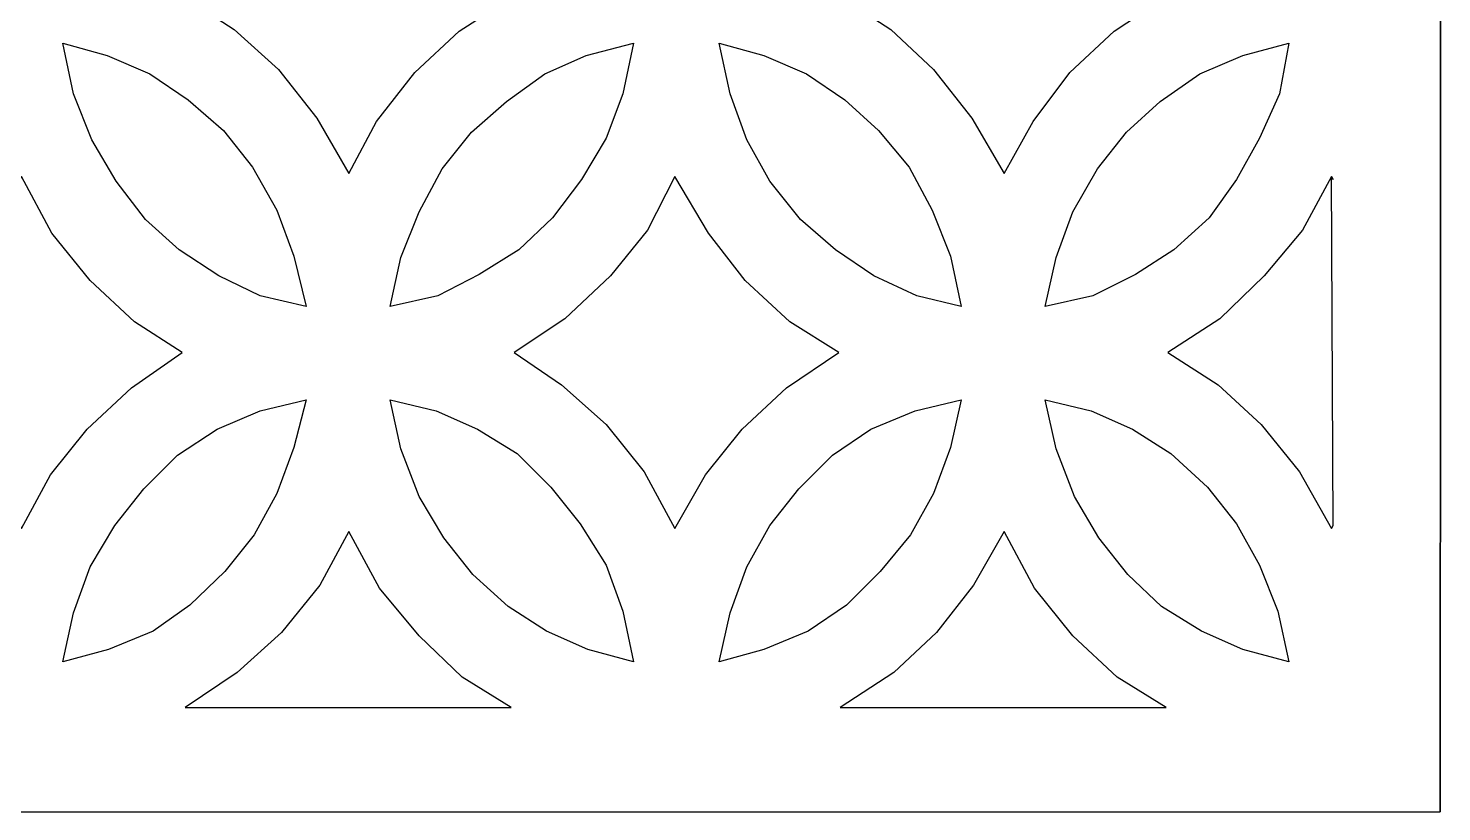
# Model space of a CAD drawing. Header units: centimetres. Extents: x -8.5 to 3.4, y -9.6 to 14.
# Drawn here: x -2.57 to 3.37, y 2.67 to 5.96 of the extents above; entities that cross this region are included whole.
import ezdxf

# ---------------------------------------------------------------- set-up
doc = ezdxf.new("R2010")
doc.units = ezdxf.units.CM
doc.header["$MEASUREMENT"] = 0

msp = doc.modelspace()

# ---------------------------------------------------------------- linework, layer by layer
at = {"color": 177}
for points, knots in [([(3.36269, 2.66854), (3.36269, 2.66854), (-8.50741, 2.66854), (-8.50741, 2.66854), (-8.50741, 2.66854), (-8.50741, 2.66854), (-8.50741, 13.98564), (-8.50741, 13.98564), (-8.50741, 13.98564), (-8.50741, 13.98564), (3.36912, 13.98564), (3.36912, 13.98564), (3.36912, 13.98564), (3.36912, 13.98564), (3.36269, 2.66854), (3.36269, 2.66854)], [0, 0, 0, 0, 0.2, 0.2, 0.2, 0.2, 0.4, 0.4, 0.4, 0.4, 0.6, 0.6, 0.6, 0.6, 1, 1, 1, 1]), ([(3.36912, 13.98564), (3.36912, 13.98564), (3.36269, 2.66854), (3.36269, 2.66854), (3.36269, 2.66854), (3.36269, 2.66854), (3.36912, 13.98564), (3.36912, 13.98564)], [0, 0, 0, 0, 0.3333333, 0.3333333, 0.3333333, 0.3333333, 1, 1, 1, 1]), ([(-0.54042, 6.08939), (-0.54042, 6.08939), (-0.75905, 5.94793), (-0.75905, 5.94793), (-0.75905, 5.94793), (-0.75905, 5.94793), (-0.94552, 5.77431), (-0.94552, 5.77431), (-0.94552, 5.77431), (-0.94552, 5.77431), (-1.10628, 5.56857), (-1.10628, 5.56857), (-1.10628, 5.56857), (-1.10628, 5.56857), (-1.22202, 5.34992), (-1.22202, 5.34992), (-1.22202, 5.34992), (-1.22202, 5.34992), (-1.35706, 5.58143), (-1.35706, 5.58143), (-1.35706, 5.58143), (-1.35706, 5.58143), (-1.51781, 5.78717), (-1.51781, 5.78717), (-1.51781, 5.78717), (-1.51781, 5.78717), (-1.70428, 5.95436), (-1.70428, 5.95436), (-1.70428, 5.95436), (-1.70428, 5.95436), (-1.91005, 6.08939), (-1.91005, 6.08939), (-1.91005, 6.08939), (-1.91005, 6.08939), (-1.69143, 6.23085), (-1.69143, 6.23085), (-1.69143, 6.23085), (-1.69143, 6.23085), (-1.50495, 6.40447), (-1.50495, 6.40447), (-1.50495, 6.40447), (-1.50495, 6.40447), (-1.3442, 6.61024), (-1.3442, 6.61024), (-1.3442, 6.61024), (-1.3442, 6.61024), (-1.22202, 6.82886), (-1.22202, 6.82886), (-1.22202, 6.82886), (-1.22202, 6.82886), (-1.09342, 6.59737), (-1.09342, 6.59737), (-1.09342, 6.59737), (-1.09342, 6.59737), (-0.92623, 6.39161), (-0.92623, 6.39161), (-0.92623, 6.39161), (-0.92623, 6.39161), (-0.74619, 6.22443), (-0.74619, 6.22443), (-0.74619, 6.22443), (-0.74619, 6.22443), (-0.54042, 6.08939), (-0.54042, 6.08939)], [0, 0, 0, 0, 0.0588235, 0.0588235, 0.0588235, 0.0588235, 0.1176471, 0.1176471, 0.1176471, 0.1176471, 0.1764706, 0.1764706, 0.1764706, 0.1764706, 0.2352941, 0.2352941, 0.2352941, 0.2352941, 0.2941176, 0.2941176, 0.2941176, 0.2941176, 0.3529412, 0.3529412, 0.3529412, 0.3529412, 0.4117647, 0.4117647, 0.4117647, 0.4117647, 0.4705882, 0.4705882, 0.4705882, 0.4705882, 0.5294118, 0.5294118, 0.5294118, 0.5294118, 0.5882353, 0.5882353, 0.5882353, 0.5882353, 0.6470588, 0.6470588, 0.6470588, 0.6470588, 0.7058824, 0.7058824, 0.7058824, 0.7058824, 0.7647059, 0.7647059, 0.7647059, 0.7647059, 0.8235294, 0.8235294, 0.8235294, 0.8235294, 0.8823529, 0.8823529, 0.8823529, 0.8823529, 1, 1, 1, 1]), ([(2.20526, 6.08939), (2.20526, 6.08939), (1.99306, 5.94793), (1.99306, 5.94793), (1.99306, 5.94793), (1.99306, 5.94793), (1.80659, 5.77431), (1.80659, 5.77431), (1.80659, 5.77431), (1.80659, 5.77431), (1.65226, 5.56857), (1.65226, 5.56857), (1.65226, 5.56857), (1.65226, 5.56857), (1.53012, 5.34992), (1.53012, 5.34992), (1.53012, 5.34992), (1.53012, 5.34992), (1.39506, 5.58143), (1.39506, 5.58143), (1.39506, 5.58143), (1.39506, 5.58143), (1.2343, 5.78717), (1.2343, 5.78717), (1.2343, 5.78717), (1.2343, 5.78717), (1.05426, 5.95436), (1.05426, 5.95436), (1.05426, 5.95436), (1.05426, 5.95436), (0.84849, 6.08939), (0.84849, 6.08939), (0.84849, 6.08939), (0.84849, 6.08939), (1.06712, 6.23085), (1.06712, 6.23085), (1.06712, 6.23085), (1.06712, 6.23085), (1.24716, 6.40447), (1.24716, 6.40447), (1.24716, 6.40447), (1.24716, 6.40447), (1.40149, 6.61024), (1.40149, 6.61024), (1.40149, 6.61024), (1.40149, 6.61024), (1.53012, 6.82886), (1.53012, 6.82886), (1.53012, 6.82886), (1.53012, 6.82886), (1.6587, 6.59737), (1.6587, 6.59737), (1.6587, 6.59737), (1.6587, 6.59737), (1.81945, 6.39161), (1.81945, 6.39161), (1.81945, 6.39161), (1.81945, 6.39161), (2.00592, 6.22443), (2.00592, 6.22443), (2.00592, 6.22443), (2.00592, 6.22443), (2.20526, 6.08939), (2.20526, 6.08939)], [0, 0, 0, 0, 0.0588235, 0.0588235, 0.0588235, 0.0588235, 0.1176471, 0.1176471, 0.1176471, 0.1176471, 0.1764706, 0.1764706, 0.1764706, 0.1764706, 0.2352941, 0.2352941, 0.2352941, 0.2352941, 0.2941176, 0.2941176, 0.2941176, 0.2941176, 0.3529412, 0.3529412, 0.3529412, 0.3529412, 0.4117647, 0.4117647, 0.4117647, 0.4117647, 0.4705882, 0.4705882, 0.4705882, 0.4705882, 0.5294118, 0.5294118, 0.5294118, 0.5294118, 0.5882353, 0.5882353, 0.5882353, 0.5882353, 0.6470588, 0.6470588, 0.6470588, 0.6470588, 0.7058824, 0.7058824, 0.7058824, 0.7058824, 0.7647059, 0.7647059, 0.7647059, 0.7647059, 0.8235294, 0.8235294, 0.8235294, 0.8235294, 0.8823529, 0.8823529, 0.8823529, 0.8823529, 1, 1, 1, 1]), ([(-2.42446, 5.89648), (-2.42446, 5.89648), (-2.37945, 5.68429), (-2.37945, 5.68429), (-2.37945, 5.68429), (-2.37945, 5.68429), (-2.30229, 5.49138), (-2.30229, 5.49138), (-2.30229, 5.49138), (-2.30229, 5.49138), (-2.19941, 5.31777), (-2.19941, 5.31777), (-2.19941, 5.31777), (-2.19941, 5.31777), (-2.07724, 5.15701), (-2.07724, 5.15701), (-2.07724, 5.15701), (-2.07724, 5.15701), (-1.93577, 5.02841), (-1.93577, 5.02841), (-1.93577, 5.02841), (-1.93577, 5.02841), (-1.76859, 4.9191), (-1.76859, 4.9191), (-1.76859, 4.9191), (-1.76859, 4.9191), (-1.59497, 4.83551), (-1.59497, 4.83551), (-1.59497, 4.83551), (-1.59497, 4.83551), (-1.40207, 4.7905), (-1.40207, 4.7905), (-1.40207, 4.7905), (-1.40207, 4.7905), (-1.45351, 5.00269), (-1.45351, 5.00269), (-1.45351, 5.00269), (-1.45351, 5.00269), (-1.52424, 5.1956), (-1.52424, 5.1956), (-1.52424, 5.1956), (-1.52424, 5.1956), (-1.62713, 5.37564), (-1.62713, 5.37564), (-1.62713, 5.37564), (-1.62713, 5.37564), (-1.7493, 5.52999), (-1.7493, 5.52999), (-1.7493, 5.52999), (-1.7493, 5.52999), (-1.89719, 5.65857), (-1.89719, 5.65857), (-1.89719, 5.65857), (-1.89719, 5.65857), (-2.05795, 5.76788), (-2.05795, 5.76788), (-2.05795, 5.76788), (-2.05795, 5.76788), (-2.23799, 5.84504), (-2.23799, 5.84504), (-2.23799, 5.84504), (-2.23799, 5.84504), (-2.42446, 5.89648), (-2.42446, 5.89648)], [0, 0, 0, 0, 0.0588235, 0.0588235, 0.0588235, 0.0588235, 0.1176471, 0.1176471, 0.1176471, 0.1176471, 0.1764706, 0.1764706, 0.1764706, 0.1764706, 0.2352941, 0.2352941, 0.2352941, 0.2352941, 0.2941176, 0.2941176, 0.2941176, 0.2941176, 0.3529412, 0.3529412, 0.3529412, 0.3529412, 0.4117647, 0.4117647, 0.4117647, 0.4117647, 0.4705882, 0.4705882, 0.4705882, 0.4705882, 0.5294118, 0.5294118, 0.5294118, 0.5294118, 0.5882353, 0.5882353, 0.5882353, 0.5882353, 0.6470588, 0.6470588, 0.6470588, 0.6470588, 0.7058824, 0.7058824, 0.7058824, 0.7058824, 0.7647059, 0.7647059, 0.7647059, 0.7647059, 0.8235294, 0.8235294, 0.8235294, 0.8235294, 0.8823529, 0.8823529, 0.8823529, 0.8823529, 1, 1, 1, 1]), ([(-0.02601, 5.89648), (-0.02601, 5.89648), (-0.22535, 5.84504), (-0.22535, 5.84504), (-0.22535, 5.84504), (-0.22535, 5.84504), (-0.39896, 5.76788), (-0.39896, 5.76788), (-0.39896, 5.76788), (-0.39896, 5.76788), (-0.55971, 5.65214), (-0.55971, 5.65214), (-0.55971, 5.65214), (-0.55971, 5.65214), (-0.70761, 5.52353), (-0.70761, 5.52353), (-0.70761, 5.52353), (-0.70761, 5.52353), (-0.82978, 5.36921), (-0.82978, 5.36921), (-0.82978, 5.36921), (-0.82978, 5.36921), (-0.92623, 5.18917), (-0.92623, 5.18917), (-0.92623, 5.18917), (-0.92623, 5.18917), (-1.0034, 4.99626), (-1.0034, 4.99626), (-1.0034, 4.99626), (-1.0034, 4.99626), (-1.04841, 4.7905), (-1.04841, 4.7905), (-1.04841, 4.7905), (-1.04841, 4.7905), (-0.84907, 4.83551), (-0.84907, 4.83551), (-0.84907, 4.83551), (-0.84907, 4.83551), (-0.67546, 4.92553), (-0.67546, 4.92553), (-0.67546, 4.92553), (-0.67546, 4.92553), (-0.50827, 5.02841), (-0.50827, 5.02841), (-0.50827, 5.02841), (-0.50827, 5.02841), (-0.36681, 5.16345), (-0.36681, 5.16345), (-0.36681, 5.16345), (-0.36681, 5.16345), (-0.24464, 5.3242), (-0.24464, 5.3242), (-0.24464, 5.3242), (-0.24464, 5.3242), (-0.14175, 5.49782), (-0.14175, 5.49782), (-0.14175, 5.49782), (-0.14175, 5.49782), (-0.07102, 5.68429), (-0.07102, 5.68429), (-0.07102, 5.68429), (-0.07102, 5.68429), (-0.02601, 5.89648), (-0.02601, 5.89648)], [0, 0, 0, 0, 0.0588235, 0.0588235, 0.0588235, 0.0588235, 0.1176471, 0.1176471, 0.1176471, 0.1176471, 0.1764706, 0.1764706, 0.1764706, 0.1764706, 0.2352941, 0.2352941, 0.2352941, 0.2352941, 0.2941176, 0.2941176, 0.2941176, 0.2941176, 0.3529412, 0.3529412, 0.3529412, 0.3529412, 0.4117647, 0.4117647, 0.4117647, 0.4117647, 0.4705882, 0.4705882, 0.4705882, 0.4705882, 0.5294118, 0.5294118, 0.5294118, 0.5294118, 0.5882353, 0.5882353, 0.5882353, 0.5882353, 0.6470588, 0.6470588, 0.6470588, 0.6470588, 0.7058824, 0.7058824, 0.7058824, 0.7058824, 0.7647059, 0.7647059, 0.7647059, 0.7647059, 0.8235294, 0.8235294, 0.8235294, 0.8235294, 0.8823529, 0.8823529, 0.8823529, 0.8823529, 1, 1, 1, 1]), ([(0.33408, 5.89648), (0.33408, 5.89648), (0.37909, 5.68429), (0.37909, 5.68429), (0.37909, 5.68429), (0.37909, 5.68429), (0.44982, 5.49138), (0.44982, 5.49138), (0.44982, 5.49138), (0.44982, 5.49138), (0.54628, 5.31777), (0.54628, 5.31777), (0.54628, 5.31777), (0.54628, 5.31777), (0.67488, 5.15701), (0.67488, 5.15701), (0.67488, 5.15701), (0.67488, 5.15701), (0.82277, 5.02841), (0.82277, 5.02841), (0.82277, 5.02841), (0.82277, 5.02841), (0.98353, 4.9191), (0.98353, 4.9191), (0.98353, 4.9191), (0.98353, 4.9191), (1.16357, 4.83551), (1.16357, 4.83551), (1.16357, 4.83551), (1.16357, 4.83551), (1.35005, 4.7905), (1.35005, 4.7905), (1.35005, 4.7905), (1.35005, 4.7905), (1.30504, 5.00269), (1.30504, 5.00269), (1.30504, 5.00269), (1.30504, 5.00269), (1.22787, 5.1956), (1.22787, 5.1956), (1.22787, 5.1956), (1.22787, 5.1956), (1.13142, 5.37564), (1.13142, 5.37564), (1.13142, 5.37564), (1.13142, 5.37564), (1.00282, 5.52999), (1.00282, 5.52999), (1.00282, 5.52999), (1.00282, 5.52999), (0.86135, 5.65857), (0.86135, 5.65857), (0.86135, 5.65857), (0.86135, 5.65857), (0.70063, 5.76788), (0.70063, 5.76788), (0.70063, 5.76788), (0.70063, 5.76788), (0.52055, 5.84504), (0.52055, 5.84504), (0.52055, 5.84504), (0.52055, 5.84504), (0.33408, 5.89648), (0.33408, 5.89648)], [0, 0, 0, 0, 0.0588235, 0.0588235, 0.0588235, 0.0588235, 0.1176471, 0.1176471, 0.1176471, 0.1176471, 0.1764706, 0.1764706, 0.1764706, 0.1764706, 0.2352941, 0.2352941, 0.2352941, 0.2352941, 0.2941176, 0.2941176, 0.2941176, 0.2941176, 0.3529412, 0.3529412, 0.3529412, 0.3529412, 0.4117647, 0.4117647, 0.4117647, 0.4117647, 0.4705882, 0.4705882, 0.4705882, 0.4705882, 0.5294118, 0.5294118, 0.5294118, 0.5294118, 0.5882353, 0.5882353, 0.5882353, 0.5882353, 0.6470588, 0.6470588, 0.6470588, 0.6470588, 0.7058824, 0.7058824, 0.7058824, 0.7058824, 0.7647059, 0.7647059, 0.7647059, 0.7647059, 0.8235294, 0.8235294, 0.8235294, 0.8235294, 0.8823529, 0.8823529, 0.8823529, 0.8823529, 1, 1, 1, 1]), ([(2.7261, 5.89648), (2.7261, 5.89648), (2.5332, 5.84504), (2.5332, 5.84504), (2.5332, 5.84504), (2.5332, 5.84504), (2.35318, 5.76788), (2.35318, 5.76788), (2.35318, 5.76788), (2.35318, 5.76788), (2.18597, 5.65214), (2.18597, 5.65214), (2.18597, 5.65214), (2.18597, 5.65214), (2.04451, 5.52353), (2.04451, 5.52353), (2.04451, 5.52353), (2.04451, 5.52353), (1.92233, 5.36921), (1.92233, 5.36921), (1.92233, 5.36921), (1.92233, 5.36921), (1.81945, 5.18917), (1.81945, 5.18917), (1.81945, 5.18917), (1.81945, 5.18917), (1.74872, 4.99626), (1.74872, 4.99626), (1.74872, 4.99626), (1.74872, 4.99626), (1.70371, 4.7905), (1.70371, 4.7905), (1.70371, 4.7905), (1.70371, 4.7905), (1.90304, 4.83551), (1.90304, 4.83551), (1.90304, 4.83551), (1.90304, 4.83551), (2.08309, 4.92553), (2.08309, 4.92553), (2.08309, 4.92553), (2.08309, 4.92553), (2.24384, 5.02841), (2.24384, 5.02841), (2.24384, 5.02841), (2.24384, 5.02841), (2.39173, 5.16345), (2.39173, 5.16345), (2.39173, 5.16345), (2.39173, 5.16345), (2.50748, 5.3242), (2.50748, 5.3242), (2.50748, 5.3242), (2.50748, 5.3242), (2.60393, 5.49782), (2.60393, 5.49782), (2.60393, 5.49782), (2.60393, 5.49782), (2.68752, 5.68429), (2.68752, 5.68429), (2.68752, 5.68429), (2.68752, 5.68429), (2.7261, 5.89648), (2.7261, 5.89648)], [0, 0, 0, 0, 0.0588235, 0.0588235, 0.0588235, 0.0588235, 0.1176471, 0.1176471, 0.1176471, 0.1176471, 0.1764706, 0.1764706, 0.1764706, 0.1764706, 0.2352941, 0.2352941, 0.2352941, 0.2352941, 0.2941176, 0.2941176, 0.2941176, 0.2941176, 0.3529412, 0.3529412, 0.3529412, 0.3529412, 0.4117647, 0.4117647, 0.4117647, 0.4117647, 0.4705882, 0.4705882, 0.4705882, 0.4705882, 0.5294118, 0.5294118, 0.5294118, 0.5294118, 0.5882353, 0.5882353, 0.5882353, 0.5882353, 0.6470588, 0.6470588, 0.6470588, 0.6470588, 0.7058824, 0.7058824, 0.7058824, 0.7058824, 0.7647059, 0.7647059, 0.7647059, 0.7647059, 0.8235294, 0.8235294, 0.8235294, 0.8235294, 0.8823529, 0.8823529, 0.8823529, 0.8823529, 1, 1, 1, 1]), ([(-2.59808, 5.33706), (-2.59808, 5.33706), (-2.46948, 5.09914), (-2.46948, 5.09914), (-2.46948, 5.09914), (-2.46948, 5.09914), (-2.30872, 4.89981), (-2.30872, 4.89981), (-2.30872, 4.89981), (-2.30872, 4.89981), (-2.12225, 4.72622), (-2.12225, 4.72622), (-2.12225, 4.72622), (-2.12225, 4.72622), (-1.92291, 4.59759), (-1.92291, 4.59759), (-1.92291, 4.59759), (-1.92291, 4.59759), (-2.13511, 4.4497), (-2.13511, 4.4497), (-2.13511, 4.4497), (-2.13511, 4.4497), (-2.32158, 4.27608), (-2.32158, 4.27608), (-2.32158, 4.27608), (-2.32158, 4.27608), (-2.47591, 4.08318), (-2.47591, 4.08318), (-2.47591, 4.08318), (-2.47591, 4.08318), (-2.59808, 3.85812), (-2.59808, 3.85812), (-2.59808, 3.85812), (-2.59808, 3.85812), (-2.73311, 4.09604), (-2.73311, 4.09604), (-2.73311, 4.09604), (-2.73311, 4.09604), (-2.89387, 4.29537), (-2.89387, 4.29537), (-2.89387, 4.29537), (-2.89387, 4.29537), (-3.08034, 4.46256), (-3.08034, 4.46256), (-3.08034, 4.46256), (-3.08034, 4.46256), (-3.27968, 4.59759), (-3.27968, 4.59759), (-3.27968, 4.59759), (-3.27968, 4.59759), (-3.06748, 4.73908), (-3.06748, 4.73908), (-3.06748, 4.73908), (-3.06748, 4.73908), (-2.88101, 4.9191), (-2.88101, 4.9191), (-2.88101, 4.9191), (-2.88101, 4.9191), (-2.72668, 5.11201), (-2.72668, 5.11201), (-2.72668, 5.11201), (-2.72668, 5.11201), (-2.59808, 5.33706), (-2.59808, 5.33706)], [0, 0, 0, 0, 0.0588235, 0.0588235, 0.0588235, 0.0588235, 0.1176471, 0.1176471, 0.1176471, 0.1176471, 0.1764706, 0.1764706, 0.1764706, 0.1764706, 0.2352941, 0.2352941, 0.2352941, 0.2352941, 0.2941176, 0.2941176, 0.2941176, 0.2941176, 0.3529412, 0.3529412, 0.3529412, 0.3529412, 0.4117647, 0.4117647, 0.4117647, 0.4117647, 0.4705882, 0.4705882, 0.4705882, 0.4705882, 0.5294118, 0.5294118, 0.5294118, 0.5294118, 0.5882353, 0.5882353, 0.5882353, 0.5882353, 0.6470588, 0.6470588, 0.6470588, 0.6470588, 0.7058824, 0.7058824, 0.7058824, 0.7058824, 0.7647059, 0.7647059, 0.7647059, 0.7647059, 0.8235294, 0.8235294, 0.8235294, 0.8235294, 0.8823529, 0.8823529, 0.8823529, 0.8823529, 1, 1, 1, 1]), ([(0.1476, 5.33706), (0.1476, 5.33706), (0.28907, 5.09914), (0.28907, 5.09914), (0.28907, 5.09914), (0.28907, 5.09914), (0.44339, 4.89981), (0.44339, 4.89981), (0.44339, 4.89981), (0.44339, 4.89981), (0.62987, 4.72622), (0.62987, 4.72622), (0.62987, 4.72622), (0.62987, 4.72622), (0.83563, 4.59759), (0.83563, 4.59759), (0.83563, 4.59759), (0.83563, 4.59759), (0.61701, 4.4497), (0.61701, 4.4497), (0.61701, 4.4497), (0.61701, 4.4497), (0.43053, 4.27608), (0.43053, 4.27608), (0.43053, 4.27608), (0.43053, 4.27608), (0.27621, 4.08318), (0.27621, 4.08318), (0.27621, 4.08318), (0.27621, 4.08318), (0.1476, 3.85812), (0.1476, 3.85812), (0.1476, 3.85812), (0.1476, 3.85812), (0.019, 4.09604), (0.019, 4.09604), (0.019, 4.09604), (0.019, 4.09604), (-0.14175, 4.29537), (-0.14175, 4.29537), (-0.14175, 4.29537), (-0.14175, 4.29537), (-0.32823, 4.46256), (-0.32823, 4.46256), (-0.32823, 4.46256), (-0.32823, 4.46256), (-0.52756, 4.59759), (-0.52756, 4.59759), (-0.52756, 4.59759), (-0.52756, 4.59759), (-0.31537, 4.73908), (-0.31537, 4.73908), (-0.31537, 4.73908), (-0.31537, 4.73908), (-0.12244, 4.9191), (-0.12244, 4.9191), (-0.12244, 4.9191), (-0.12244, 4.9191), (0.03186, 5.11201), (0.03186, 5.11201), (0.03186, 5.11201), (0.03186, 5.11201), (0.1476, 5.33706), (0.1476, 5.33706)], [0, 0, 0, 0, 0.0588235, 0.0588235, 0.0588235, 0.0588235, 0.1176471, 0.1176471, 0.1176471, 0.1176471, 0.1764706, 0.1764706, 0.1764706, 0.1764706, 0.2352941, 0.2352941, 0.2352941, 0.2352941, 0.2941176, 0.2941176, 0.2941176, 0.2941176, 0.3529412, 0.3529412, 0.3529412, 0.3529412, 0.4117647, 0.4117647, 0.4117647, 0.4117647, 0.4705882, 0.4705882, 0.4705882, 0.4705882, 0.5294118, 0.5294118, 0.5294118, 0.5294118, 0.5882353, 0.5882353, 0.5882353, 0.5882353, 0.6470588, 0.6470588, 0.6470588, 0.6470588, 0.7058824, 0.7058824, 0.7058824, 0.7058824, 0.7647059, 0.7647059, 0.7647059, 0.7647059, 0.8235294, 0.8235294, 0.8235294, 0.8235294, 0.8823529, 0.8823529, 0.8823529, 0.8823529, 1, 1, 1, 1]), ([(2.91258, 5.3242), (2.91258, 5.3242), (2.90615, 5.33706), (2.90615, 5.33706), (2.90615, 5.33706), (2.90615, 5.33706), (2.91258, 3.87098), (2.91258, 3.87098), (2.91258, 3.87098), (2.91258, 3.87098), (2.90615, 3.85812), (2.90615, 3.85812), (2.90615, 3.85812), (2.90615, 3.85812), (2.77111, 4.09604), (2.77111, 4.09604), (2.77111, 4.09604), (2.77111, 4.09604), (2.61036, 4.29537), (2.61036, 4.29537), (2.61036, 4.29537), (2.61036, 4.29537), (2.43032, 4.46256), (2.43032, 4.46256), (2.43032, 4.46256), (2.43032, 4.46256), (2.21812, 4.59759), (2.21812, 4.59759), (2.21812, 4.59759), (2.21812, 4.59759), (2.43674, 4.73908), (2.43674, 4.73908), (2.43674, 4.73908), (2.43674, 4.73908), (2.62322, 4.9191), (2.62322, 4.9191), (2.62322, 4.9191), (2.62322, 4.9191), (2.78398, 5.11201), (2.78398, 5.11201), (2.78398, 5.11201), (2.78398, 5.11201), (2.90615, 5.33706), (2.90615, 5.33706), (2.90615, 5.33706), (2.90615, 5.33706), (2.91258, 5.3242), (2.91258, 5.3242)], [0, 0, 0, 0, 0.0769231, 0.0769231, 0.0769231, 0.0769231, 0.1538462, 0.1538462, 0.1538462, 0.1538462, 0.2307692, 0.2307692, 0.2307692, 0.2307692, 0.3076923, 0.3076923, 0.3076923, 0.3076923, 0.3846154, 0.3846154, 0.3846154, 0.3846154, 0.4615385, 0.4615385, 0.4615385, 0.4615385, 0.5384615, 0.5384615, 0.5384615, 0.5384615, 0.6153846, 0.6153846, 0.6153846, 0.6153846, 0.6923077, 0.6923077, 0.6923077, 0.6923077, 0.7692308, 0.7692308, 0.7692308, 0.7692308, 0.8461538, 0.8461538, 0.8461538, 0.8461538, 1, 1, 1, 1]), ([(-1.40207, 4.39825), (-1.40207, 4.39825), (-1.59497, 4.35324), (-1.59497, 4.35324), (-1.59497, 4.35324), (-1.59497, 4.35324), (-1.77502, 4.27608), (-1.77502, 4.27608), (-1.77502, 4.27608), (-1.77502, 4.27608), (-1.9422, 4.16677), (-1.9422, 4.16677), (-1.9422, 4.16677), (-1.9422, 4.16677), (-2.08367, 4.02531), (-2.08367, 4.02531), (-2.08367, 4.02531), (-2.08367, 4.02531), (-2.20584, 3.87098), (-2.20584, 3.87098), (-2.20584, 3.87098), (-2.20584, 3.87098), (-2.30872, 3.69737), (-2.30872, 3.69737), (-2.30872, 3.69737), (-2.30872, 3.69737), (-2.37945, 3.50449), (-2.37945, 3.50449), (-2.37945, 3.50449), (-2.37945, 3.50449), (-2.42446, 3.2987), (-2.42446, 3.2987), (-2.42446, 3.2987), (-2.42446, 3.2987), (-2.23156, 3.35014), (-2.23156, 3.35014), (-2.23156, 3.35014), (-2.23156, 3.35014), (-2.04509, 3.4273), (-2.04509, 3.4273), (-2.04509, 3.4273), (-2.04509, 3.4273), (-1.89076, 3.53661), (-1.89076, 3.53661), (-1.89076, 3.53661), (-1.89076, 3.53661), (-1.74287, 3.67807), (-1.74287, 3.67807), (-1.74287, 3.67807), (-1.74287, 3.67807), (-1.62069, 3.8324), (-1.62069, 3.8324), (-1.62069, 3.8324), (-1.62069, 3.8324), (-1.52424, 4.00602), (-1.52424, 4.00602), (-1.52424, 4.00602), (-1.52424, 4.00602), (-1.45351, 4.19892), (-1.45351, 4.19892), (-1.45351, 4.19892), (-1.45351, 4.19892), (-1.40207, 4.39825), (-1.40207, 4.39825)], [0, 0, 0, 0, 0.0588235, 0.0588235, 0.0588235, 0.0588235, 0.1176471, 0.1176471, 0.1176471, 0.1176471, 0.1764706, 0.1764706, 0.1764706, 0.1764706, 0.2352941, 0.2352941, 0.2352941, 0.2352941, 0.2941176, 0.2941176, 0.2941176, 0.2941176, 0.3529412, 0.3529412, 0.3529412, 0.3529412, 0.4117647, 0.4117647, 0.4117647, 0.4117647, 0.4705882, 0.4705882, 0.4705882, 0.4705882, 0.5294118, 0.5294118, 0.5294118, 0.5294118, 0.5882353, 0.5882353, 0.5882353, 0.5882353, 0.6470588, 0.6470588, 0.6470588, 0.6470588, 0.7058824, 0.7058824, 0.7058824, 0.7058824, 0.7647059, 0.7647059, 0.7647059, 0.7647059, 0.8235294, 0.8235294, 0.8235294, 0.8235294, 0.8823529, 0.8823529, 0.8823529, 0.8823529, 1, 1, 1, 1]), ([(-1.04841, 4.39825), (-1.04841, 4.39825), (-1.0034, 4.19249), (-1.0034, 4.19249), (-1.0034, 4.19249), (-1.0034, 4.19249), (-0.92623, 3.99315), (-0.92623, 3.99315), (-0.92623, 3.99315), (-0.92623, 3.99315), (-0.82335, 3.81954), (-0.82335, 3.81954), (-0.82335, 3.81954), (-0.82335, 3.81954), (-0.70118, 3.66522), (-0.70118, 3.66522), (-0.70118, 3.66522), (-0.70118, 3.66522), (-0.55329, 3.53021), (-0.55329, 3.53021), (-0.55329, 3.53021), (-0.55329, 3.53021), (-0.39253, 3.4273), (-0.39253, 3.4273), (-0.39253, 3.4273), (-0.39253, 3.4273), (-0.21892, 3.35014), (-0.21892, 3.35014), (-0.21892, 3.35014), (-0.21892, 3.35014), (-0.02601, 3.2987), (-0.02601, 3.2987), (-0.02601, 3.2987), (-0.02601, 3.2987), (-0.07102, 3.51089), (-0.07102, 3.51089), (-0.07102, 3.51089), (-0.07102, 3.51089), (-0.14175, 3.7038), (-0.14175, 3.7038), (-0.14175, 3.7038), (-0.14175, 3.7038), (-0.25107, 3.87741), (-0.25107, 3.87741), (-0.25107, 3.87741), (-0.25107, 3.87741), (-0.37324, 4.03173), (-0.37324, 4.03173), (-0.37324, 4.03173), (-0.37324, 4.03173), (-0.5147, 4.1732), (-0.5147, 4.1732), (-0.5147, 4.1732), (-0.5147, 4.1732), (-0.68189, 4.27608), (-0.68189, 4.27608), (-0.68189, 4.27608), (-0.68189, 4.27608), (-0.8555, 4.35324), (-0.8555, 4.35324), (-0.8555, 4.35324), (-0.8555, 4.35324), (-1.04841, 4.39825), (-1.04841, 4.39825)], [0, 0, 0, 0, 0.0588235, 0.0588235, 0.0588235, 0.0588235, 0.1176471, 0.1176471, 0.1176471, 0.1176471, 0.1764706, 0.1764706, 0.1764706, 0.1764706, 0.2352941, 0.2352941, 0.2352941, 0.2352941, 0.2941176, 0.2941176, 0.2941176, 0.2941176, 0.3529412, 0.3529412, 0.3529412, 0.3529412, 0.4117647, 0.4117647, 0.4117647, 0.4117647, 0.4705882, 0.4705882, 0.4705882, 0.4705882, 0.5294118, 0.5294118, 0.5294118, 0.5294118, 0.5882353, 0.5882353, 0.5882353, 0.5882353, 0.6470588, 0.6470588, 0.6470588, 0.6470588, 0.7058824, 0.7058824, 0.7058824, 0.7058824, 0.7647059, 0.7647059, 0.7647059, 0.7647059, 0.8235294, 0.8235294, 0.8235294, 0.8235294, 0.8823529, 0.8823529, 0.8823529, 0.8823529, 1, 1, 1, 1]), ([(1.35005, 4.39825), (1.35005, 4.39825), (1.15714, 4.35324), (1.15714, 4.35324), (1.15714, 4.35324), (1.15714, 4.35324), (0.97067, 4.27608), (0.97067, 4.27608), (0.97067, 4.27608), (0.97067, 4.27608), (0.80991, 4.16677), (0.80991, 4.16677), (0.80991, 4.16677), (0.80991, 4.16677), (0.66845, 4.02531), (0.66845, 4.02531), (0.66845, 4.02531), (0.66845, 4.02531), (0.54628, 3.87098), (0.54628, 3.87098), (0.54628, 3.87098), (0.54628, 3.87098), (0.44982, 3.69737), (0.44982, 3.69737), (0.44982, 3.69737), (0.44982, 3.69737), (0.37909, 3.50449), (0.37909, 3.50449), (0.37909, 3.50449), (0.37909, 3.50449), (0.33408, 3.2987), (0.33408, 3.2987), (0.33408, 3.2987), (0.33408, 3.2987), (0.52055, 3.35014), (0.52055, 3.35014), (0.52055, 3.35014), (0.52055, 3.35014), (0.70705, 3.4273), (0.70705, 3.4273), (0.70705, 3.4273), (0.70705, 3.4273), (0.86779, 3.53661), (0.86779, 3.53661), (0.86779, 3.53661), (0.86779, 3.53661), (1.00925, 3.67807), (1.00925, 3.67807), (1.00925, 3.67807), (1.00925, 3.67807), (1.13785, 3.8324), (1.13785, 3.8324), (1.13785, 3.8324), (1.13785, 3.8324), (1.2343, 4.00602), (1.2343, 4.00602), (1.2343, 4.00602), (1.2343, 4.00602), (1.30504, 4.19892), (1.30504, 4.19892), (1.30504, 4.19892), (1.30504, 4.19892), (1.35005, 4.39825), (1.35005, 4.39825)], [0, 0, 0, 0, 0.0588235, 0.0588235, 0.0588235, 0.0588235, 0.1176471, 0.1176471, 0.1176471, 0.1176471, 0.1764706, 0.1764706, 0.1764706, 0.1764706, 0.2352941, 0.2352941, 0.2352941, 0.2352941, 0.2941176, 0.2941176, 0.2941176, 0.2941176, 0.3529412, 0.3529412, 0.3529412, 0.3529412, 0.4117647, 0.4117647, 0.4117647, 0.4117647, 0.4705882, 0.4705882, 0.4705882, 0.4705882, 0.5294118, 0.5294118, 0.5294118, 0.5294118, 0.5882353, 0.5882353, 0.5882353, 0.5882353, 0.6470588, 0.6470588, 0.6470588, 0.6470588, 0.7058824, 0.7058824, 0.7058824, 0.7058824, 0.7647059, 0.7647059, 0.7647059, 0.7647059, 0.8235294, 0.8235294, 0.8235294, 0.8235294, 0.8823529, 0.8823529, 0.8823529, 0.8823529, 1, 1, 1, 1]), ([(1.70371, 4.39825), (1.70371, 4.39825), (1.74872, 4.19249), (1.74872, 4.19249), (1.74872, 4.19249), (1.74872, 4.19249), (1.82588, 3.99315), (1.82588, 3.99315), (1.82588, 3.99315), (1.82588, 3.99315), (1.92876, 3.81954), (1.92876, 3.81954), (1.92876, 3.81954), (1.92876, 3.81954), (2.05093, 3.66522), (2.05093, 3.66522), (2.05093, 3.66522), (2.05093, 3.66522), (2.1924, 3.53021), (2.1924, 3.53021), (2.1924, 3.53021), (2.1924, 3.53021), (2.35961, 3.4273), (2.35961, 3.4273), (2.35961, 3.4273), (2.35961, 3.4273), (2.5332, 3.35014), (2.5332, 3.35014), (2.5332, 3.35014), (2.5332, 3.35014), (2.7261, 3.2987), (2.7261, 3.2987), (2.7261, 3.2987), (2.7261, 3.2987), (2.68109, 3.51089), (2.68109, 3.51089), (2.68109, 3.51089), (2.68109, 3.51089), (2.60393, 3.7038), (2.60393, 3.7038), (2.60393, 3.7038), (2.60393, 3.7038), (2.50748, 3.87741), (2.50748, 3.87741), (2.50748, 3.87741), (2.50748, 3.87741), (2.3853, 4.03173), (2.3853, 4.03173), (2.3853, 4.03173), (2.3853, 4.03173), (2.23098, 4.1732), (2.23098, 4.1732), (2.23098, 4.1732), (2.23098, 4.1732), (2.07022, 4.27608), (2.07022, 4.27608), (2.07022, 4.27608), (2.07022, 4.27608), (1.89661, 4.35324), (1.89661, 4.35324), (1.89661, 4.35324), (1.89661, 4.35324), (1.70371, 4.39825), (1.70371, 4.39825)], [0, 0, 0, 0, 0.0588235, 0.0588235, 0.0588235, 0.0588235, 0.1176471, 0.1176471, 0.1176471, 0.1176471, 0.1764706, 0.1764706, 0.1764706, 0.1764706, 0.2352941, 0.2352941, 0.2352941, 0.2352941, 0.2941176, 0.2941176, 0.2941176, 0.2941176, 0.3529412, 0.3529412, 0.3529412, 0.3529412, 0.4117647, 0.4117647, 0.4117647, 0.4117647, 0.4705882, 0.4705882, 0.4705882, 0.4705882, 0.5294118, 0.5294118, 0.5294118, 0.5294118, 0.5882353, 0.5882353, 0.5882353, 0.5882353, 0.6470588, 0.6470588, 0.6470588, 0.6470588, 0.7058824, 0.7058824, 0.7058824, 0.7058824, 0.7647059, 0.7647059, 0.7647059, 0.7647059, 0.8235294, 0.8235294, 0.8235294, 0.8235294, 0.8823529, 0.8823529, 0.8823529, 0.8823529, 1, 1, 1, 1]), ([(-1.91005, 3.10579), (-1.91005, 3.10579), (-1.69143, 3.25368), (-1.69143, 3.25368), (-1.69143, 3.25368), (-1.69143, 3.25368), (-1.50495, 3.42087), (-1.50495, 3.42087), (-1.50495, 3.42087), (-1.50495, 3.42087), (-1.3442, 3.6202), (-1.3442, 3.6202), (-1.3442, 3.6202), (-1.3442, 3.6202), (-1.22202, 3.84526), (-1.22202, 3.84526), (-1.22202, 3.84526), (-1.22202, 3.84526), (-1.09342, 3.60734), (-1.09342, 3.60734), (-1.09342, 3.60734), (-1.09342, 3.60734), (-0.92623, 3.40801), (-0.92623, 3.40801), (-0.92623, 3.40801), (-0.92623, 3.40801), (-0.74619, 3.23439), (-0.74619, 3.23439), (-0.74619, 3.23439), (-0.74619, 3.23439), (-0.54042, 3.10579), (-0.54042, 3.10579), (-0.54042, 3.10579), (-0.54042, 3.10579), (-1.91005, 3.10579), (-1.91005, 3.10579)], [0, 0, 0, 0, 0.1, 0.1, 0.1, 0.1, 0.2, 0.2, 0.2, 0.2, 0.3, 0.3, 0.3, 0.3, 0.4, 0.4, 0.4, 0.4, 0.5, 0.5, 0.5, 0.5, 0.6, 0.6, 0.6, 0.6, 0.7, 0.7, 0.7, 0.7, 0.8, 0.8, 0.8, 0.8, 1, 1, 1, 1]), ([(0.84206, 3.10579), (0.84206, 3.10579), (1.06712, 3.25368), (1.06712, 3.25368), (1.06712, 3.25368), (1.06712, 3.25368), (1.24716, 3.42087), (1.24716, 3.42087), (1.24716, 3.42087), (1.24716, 3.42087), (1.40149, 3.6202), (1.40149, 3.6202), (1.40149, 3.6202), (1.40149, 3.6202), (1.53012, 3.84526), (1.53012, 3.84526), (1.53012, 3.84526), (1.53012, 3.84526), (1.6587, 3.60734), (1.6587, 3.60734), (1.6587, 3.60734), (1.6587, 3.60734), (1.81945, 3.40801), (1.81945, 3.40801), (1.81945, 3.40801), (1.81945, 3.40801), (2.00592, 3.23439), (2.00592, 3.23439), (2.00592, 3.23439), (2.00592, 3.23439), (2.21169, 3.10579), (2.21169, 3.10579), (2.21169, 3.10579), (2.21169, 3.10579), (0.84206, 3.10579), (0.84206, 3.10579)], [0, 0, 0, 0, 0.1, 0.1, 0.1, 0.1, 0.2, 0.2, 0.2, 0.2, 0.3, 0.3, 0.3, 0.3, 0.4, 0.4, 0.4, 0.4, 0.5, 0.5, 0.5, 0.5, 0.6, 0.6, 0.6, 0.6, 0.7, 0.7, 0.7, 0.7, 0.8, 0.8, 0.8, 0.8, 1, 1, 1, 1])]:
    msp.add_open_spline(points, degree=3, knots=knots, dxfattribs=at)

doc.saveas('drawing.dxf')
